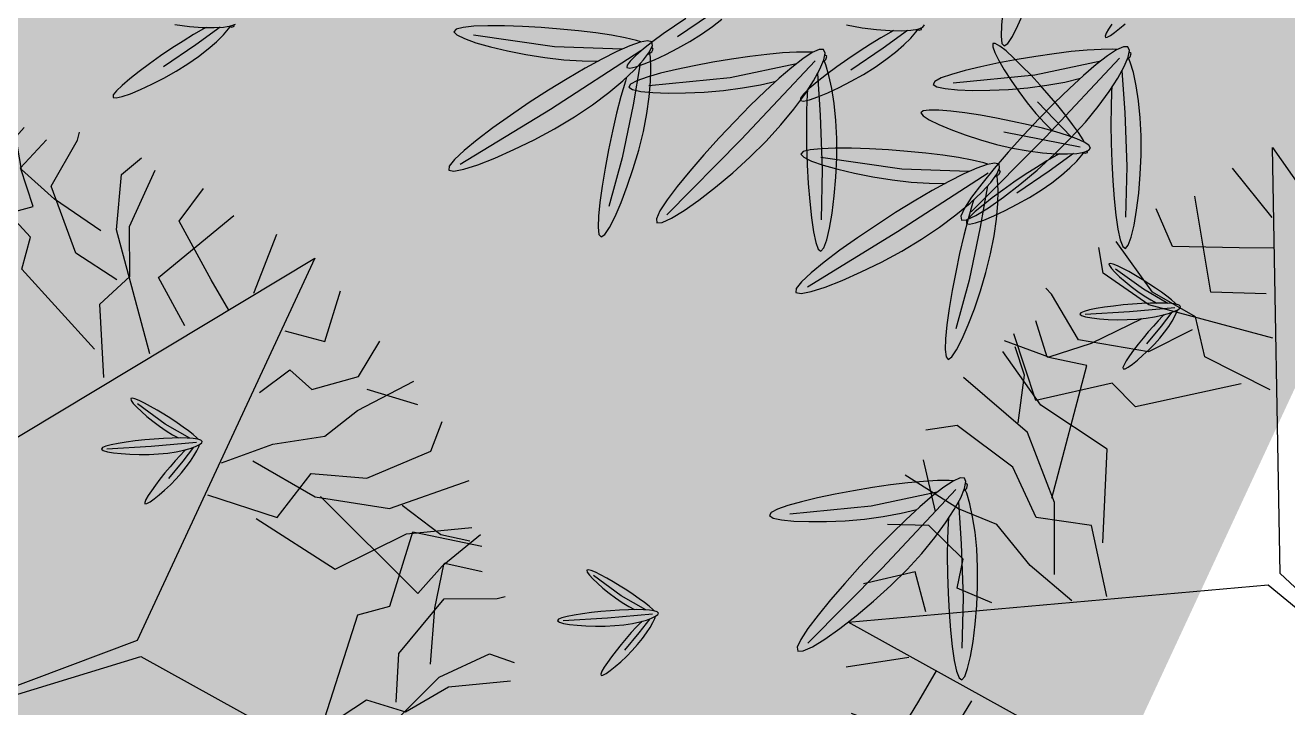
# Model space of a CAD drawing. Extents: x 302512 to 1034855, y -184136 to 410364.
# Drawn here: x 553563 to 558354, y 309334 to 311925 of the extents above; entities that cross this region are included whole.
import ezdxf

# ---------------------------------------------------------------- set-up
doc = ezdxf.new("R2010")
doc.units = 0
doc.header["$MEASUREMENT"] = 0
for name, color, linetype in [('shu', 74, 'Continuous'), ('坐椅', 7, 'Continuous'), ('树', 80, 'Continuous'), ('绿化', 97, 'Continuous'), ('绿地', 3, 'Continuous')]:
    doc.layers.add(name, color=color, linetype=linetype)
doc.styles.add('DIM_FONT', font='SIMPLEX.shx', dxfattribs={"width": 0.8})

# ---------------------------------------------------------------- blocks, each defined once
blk = doc.blocks.new('Plant126')
for points in [[(24.8, -9.9), (-468.5, 887), (23.3, 2477.1), (500.7, 901.4), (24.8, -9.9)], [(-208.1, 1768.8), (-627.6, 2043.5), (-757.8, 2216.9), (-743.4, 2318.1)], [(-280.5, 1580.9), (-483, 1783.2), (-468.5, 1942.3), (-598.7, 2086.8), (-671, 2318.1)], [(-497.5, 1898.9), (-685.5, 1870), (-931.4, 2000.1), (-974.8, 2202.5), (-989.3, 2231.4)], [(-1223.4, 1445.4), (-930.7, 1894.5), (-1068.4, 1974), (-1065.9, 2122.9)], [(-671, 2000.1), (-888, 1971.2), (-1061.6, 1971.2), (-1206.3, 2086.8)], [(-381.7, 1638.7), (-801.2, 1682), (-859.1, 1797.7), (-1162.9, 1826.6), (-1162.9, 2101.3)], [(-1255.9, 1764.9), (-1174.4, 1935), (-1173.9, 2051.6)], [(-1088.1, 1217), (-957.4, 1559.1), (-1149.9, 1803.9), (-1225.9, 2048.2)], [(-1305.4, 1158.7), (-1218.1, 1425.7), (-1232.8, 1718.1), (-1403.7, 2000.5)], [(-1139.3, 1012.7), (-1109.3, 1296), (-1304.3, 1391.9), (-1330.2, 1607.3), (-1485.2, 1830.4), (-1607, 1850.7)], [(-1671.3, 1537), (-1652.4, 1743.2)], [(-1273.7, 1040.2), (-1385.8, 1221.8), (-1458.4, 1414.1), (-1581.7, 1518.7), (-1738.6, 1709.5)], [(-1572.8, 1129.3), (-1683.5, 1226.7), (-1625.6, 1326.9), (-1712.7, 1494.1), (-1864.9, 1548.5)], [(-1829, 1177), (-1819.3, 1338.5), (-2025.4, 1357.3)], [(24.5, -8.4), (-998.8, 12.9), (-2130, 1233.9), (-526.7, 859.5), (24.5, -8.4)], [(-1948.1, 1028.6), (-2191.8, 1069.1)], [(-1862.4, 945.7), (-1965, 854.7), (-2163.1, 685.1), (-2308.1, 752.1)], [(-1768.1, 791.1), (-1931.9, 651.8), (-2228.5, 889.9)], [(-1632.3, 679.3), (-2079.9, 453.3), (-2295.3, 427.3), (-2375.7, 490.4)], [(-1505.7, 522.7), (-1782.2, 448.5), (-1912.7, 540.5), (-2103, 500), (-2339.5, 553.1)], [(-1889.6, 493.8), (-1958.6, 316.5), (-2194.3, 168.5), (-2391.2, 232.1), (-2423.5, 234.1)], [(-1606.4, 463.9), (-1853.7, 122.3), (-1982.8, 130), (-2159.8, -118.7), (-2397.6, 18.7)], [(-2064.1, 394), (-2147.5, 191.7), (-2234.3, 41.3), (-2406.8, -26.1)], [(-1859.9, -361.6), (-2102.4, 116.4), (-2240.2, 36.9), (-2367.9, 113.5)], [(23.1, -7.8), (-507, -883.4), (-2130, -1252.6), (-1004.1, -51.3), (23.1, -7.8)], [(21.9, -8.8), (515.2, -905.6), (23.3, -2495.8), (-454.1, -920.1), (21.9, -8.8)], [(-1201.9, -1067.5), (-1275.9, -1344.1), (-1420.9, -1411.1), (-1481, -1596.1), (-1645.1, -1774.4)], [(-1400.8, -1098.8), (-1429, -1599.5), (-1514.1, -1799), (-1609, -1837)], [(-1565.5, -1160.5), (-1526.9, -1372.1), (-1881.3, -1509.9)], [(-1746.7, -1164.9), (-1719.1, -1299.3), (-1671.3, -1555.6), (-1801.8, -1647.7)], [(-1861.3, -1197.6), (-2018.2, -1388.5)], [(-1201.4, -1184.1), (-1029.2, -1569.1), (-1100.4, -1677.1), (-973.5, -1954.6), (-1211.4, -2091.9)], [(-1368.9, -1414.5), (-1249.8, -1562.9), (-1239.5, -1840.9), (-1393.1, -1979.7), (-1410.9, -2006.7)], [(-280.5, -1527.2), (-540.8, -1642.9), (-526.4, -1859.7), (-700, -1989.8), (-815.7, -2235.6), (-772.3, -2351.2)], [(-1369.7, -1615.4), (-1236.2, -1788.8), (-1149.4, -1939.2), (-1177.2, -2122.3)], [(-483, -1585.1), (-844.6, -1642.9), (-960.4, -1932), (-1134, -2119.9)], [(-237.1, -1657.3), (-338.3, -1845.3), (-468.5, -2004.3), (-497.5, -2163.3), (-584.2, -2394.6)], [(-323.9, -1744.1), (-598.7, -1801.9), (-844.6, -1960.9), (-1003.8, -2250.1)], [(-613.2, -1816.4), (-1148.4, -1787.5), (-1148.4, -1946.5), (-1278.6, -2018.8)], [(-164.7, -1960.9), (-193.7, -2105.5), (-309.4, -2105.5), (-410.7, -2264.5), (-381.7, -2423.5)], [(225.8, -1960.9), (428.4, -2033.2), (370.5, -2409.1)], [(-873.6, -2004.3), (-1061.6, -2018.8), (-1162.9, -2076.6)], [(139.1, -2119.9), (269.2, -2163.3), (515.2, -2250.1), (529.6, -2409.1)], [(-77.9, -2206.7), (-222.6, -2279), (-135.8, -2466.9)], [(-468.5, -2250.1), (-656.6, -2336.8)], [(110.1, -2235.6), (196.9, -2466.9)]]:
    blk.add_lwpolyline(points)
blk = doc.blocks.new('_F43BVI')
at = {"layer": '绿地'}
for p, q in [((0.4343, 0.5825), (0.4285, 0.5959)), ((0.4387, 0.5705), (0.4343, 0.5825)), ((0.4891, 0.589), (0.4849, 0.5862)), ((0.4945, 0.5855), (0.4891, 0.589)), ((0.5045, 0.5821), (0.4939, 0.5812)), ((0.498, 0.5777), (0.4945, 0.5855)), ((0.5266, 0.5814), (0.5045, 0.5821)), ((0.5531, 0.5787), (0.5266, 0.5814)), ((0.4213, 0.5702), (0.4286, 0.561)), ((0.4286, 0.561), (0.4348, 0.5542)), ((0.4417, 0.5607), (0.4387, 0.5705)), ((0.443, 0.5537), (0.4417, 0.5607)), ((0.4695, 0.557), (0.4624, 0.5345)), ((0.4728, 0.5651), (0.4695, 0.557)), ((0.4905, 0.5641), (0.5943, 0.3752)), ((0.516, 0.5609), (0.5969, 0.5404)), ((0.5833, 0.5739), (0.5531, 0.5787)), ((0.6164, 0.5667), (0.5833, 0.5739)), ((0.6516, 0.5571), (0.6164, 0.5667)), ((0.6879, 0.5452), (0.6516, 0.5571)), ((0.4348, 0.5542), (0.4395, 0.5504)), ((0.4395, 0.5504), (0.4423, 0.5501)), ((0.4423, 0.5501), (0.443, 0.5537)), ((0.4624, 0.5345), (0.4553, 0.5074)), ((0.5412, 0.5317), (0.5489, 0.5285)), ((0.5969, 0.5404), (0.7008, 0.5108)), ((0.724, 0.5316), (0.6879, 0.5452)), ((0.7586, 0.517), (0.724, 0.5316)), ((0.4553, 0.5074), (0.4483, 0.4766)), ((0.4844, 0.5268), (0.47, 0.3927)), ((0.5489, 0.5285), (0.5786, 0.5175)), ((0.5786, 0.5175), (0.6113, 0.5065)), ((0.6113, 0.5065), (0.6464, 0.4955)), ((0.7008, 0.5108), (0.796, 0.4771)), ((0.79, 0.5023), (0.7586, 0.517)), ((0.9718, 0.5064), (0.9609, 0.4987)), ((0.9816, 0.5129), (0.9718, 0.5064)), ((0.9986, 0.5143), (0.9783, 0.4261)), ((0.9901, 0.5179), (0.9816, 0.5129)), ((0.9934, 0.5195), (0.9901, 0.5179)), ((1.008, 0.516), (1.0045, 0.5187)), ((1.0057, 0.5062), (1.0253, 0.4771)), ((1.0148, 0.5096), (1.008, 0.516)), ((1.0224, 0.5014), (1.0148, 0.5096)), ((0.6464, 0.4955), (0.6828, 0.485)), ((0.6828, 0.485), (0.7193, 0.4752)), ((0.8169, 0.4881), (0.79, 0.5023)), ((0.8378, 0.4755), (0.8169, 0.4881)), ((0.9373, 0.4803), (0.925, 0.4702)), ((0.9494, 0.4899), (0.9373, 0.4803)), ((0.9863, 0.5043), (0.9443, 0.4663)), ((0.9609, 0.4987), (0.9494, 0.4899)), ((0.9691, 0.4739), (0.9788, 0.4832)), ((1.0054, 0.4899), (1.007, 0.4868)), ((1.007, 0.4868), (1.0132, 0.4751)), ((1.0305, 0.4914), (1.0224, 0.5014)), ((1.0388, 0.4799), (1.0305, 0.4914)), ((1.0471, 0.4671), (1.0388, 0.4799)), ((0.4483, 0.4766), (0.4416, 0.4427)), ((0.502, 0.4455), (0.5046, 0.4774)), ((0.7193, 0.4752), (0.7543, 0.4667)), ((0.7543, 0.4667), (0.7864, 0.4599)), ((0.7864, 0.4599), (0.8141, 0.4551)), ((0.8141, 0.4551), (0.8359, 0.4528)), ((0.8512, 0.465), (0.8378, 0.4755)), ((0.8502, 0.4535), (0.8557, 0.4574)), ((0.8557, 0.4574), (0.8512, 0.465)), ((0.9443, 0.4663), (0.8886, 0.4261)), ((0.913, 0.4598), (0.9018, 0.4497)), ((0.925, 0.4702), (0.913, 0.4598)), ((0.9314, 0.4449), (0.9447, 0.4542)), ((0.9447, 0.4542), (0.9574, 0.464)), ((0.9574, 0.464), (0.9691, 0.4739)), ((1.0132, 0.4751), (1.0204, 0.4624)), ((1.0204, 0.4624), (1.0283, 0.4492)), ((1.0253, 0.4771), (1.0496, 0.4388)), ((1.0552, 0.4532), (1.0471, 0.4671)), ((0.4416, 0.4427), (0.4353, 0.4065)), ((0.4971, 0.4094), (0.502, 0.4455)), ((0.6353, 0.4343), (0.5598, 0.2987)), ((0.5873, 0.434), (0.5658, 0.4265)), ((0.6065, 0.44), (0.5873, 0.434)), ((0.6229, 0.4443), (0.6065, 0.44)), ((0.6291, 0.4454), (0.6229, 0.4443)), ((0.6465, 0.4349), (0.6499, 0.44)), ((0.6499, 0.4446), (0.6466, 0.4461)), ((0.6516, 0.4326), (0.647, 0.4388)), ((0.6499, 0.44), (0.6499, 0.4446)), ((0.6597, 0.4189), (0.6516, 0.4326)), ((0.8359, 0.4528), (0.8502, 0.4535)), ((0.8836, 0.4317), (0.8777, 0.4246)), ((0.8918, 0.4401), (0.8836, 0.4317)), ((0.9018, 0.4497), (0.8918, 0.4401)), ((0.8944, 0.4229), (0.9057, 0.4289)), ((0.9057, 0.4289), (0.9182, 0.4363)), ((0.9182, 0.4363), (0.9314, 0.4449)), ((1.0283, 0.4492), (1.0368, 0.4357)), ((1.0368, 0.4357), (1.0455, 0.4225)), ((1.0627, 0.4388), (1.0552, 0.4532)), ((1.0694, 0.4245), (1.0627, 0.4388)), ((0.3655, 0.3915), (0.3428, 0.4117)), ((0.4353, 0.4065), (0.4296, 0.369)), ((0.49, 0.3719), (0.4971, 0.4094)), ((0.5181, 0.4076), (0.493, 0.3967)), ((0.5425, 0.4176), (0.5181, 0.4076)), ((0.6102, 0.4237), (0.5229, 0.3811)), ((0.5658, 0.4265), (0.5425, 0.4176)), ((0.6431, 0.4175), (0.6616, 0.3603)), ((0.6682, 0.4017), (0.6597, 0.4189)), ((0.8777, 0.4246), (0.8745, 0.4195)), ((0.8745, 0.4195), (0.8746, 0.4167)), ((0.8746, 0.4167), (0.8782, 0.4165)), ((0.8782, 0.4165), (0.8851, 0.4186)), ((0.8851, 0.4186), (0.8944, 0.4229)), ((0.9783, 0.4261), (0.956, 0.3402)), ((1.0455, 0.4225), (1.0541, 0.41)), ((1.0541, 0.41), (1.0622, 0.3989)), ((1.0752, 0.4111), (1.0694, 0.4245)), ((1.0797, 0.3992), (1.0752, 0.4111)), ((0.3828, 0.3742), (0.3655, 0.3915)), ((0.47, 0.3927), (0.4349, 0.2329)), ((0.4683, 0.3854), (0.445, 0.374)), ((0.493, 0.3967), (0.4683, 0.3854)), ((0.5435, 0.371), (0.5674, 0.3819)), ((0.5674, 0.3819), (0.5879, 0.3925)), ((0.6349, 0.3909), (0.6359, 0.385)), ((0.6359, 0.385), (0.6406, 0.3627)), ((0.6768, 0.3814), (0.6682, 0.4017)), ((0.6851, 0.3585), (0.6768, 0.3814)), ((1.0622, 0.3989), (1.0695, 0.3896)), ((1.0695, 0.3896), (1.0757, 0.3828)), ((1.0757, 0.3828), (1.0804, 0.379)), ((1.0827, 0.3894), (1.0797, 0.3992)), ((1.0804, 0.379), (1.0832, 0.3787)), ((1.0839, 0.3823), (1.0827, 0.3894)), ((1.0832, 0.3787), (1.0839, 0.3823)), ((0.3292, 0.3714), (0.3549, 0.3601)), ((0.3549, 0.3601), (0.3755, 0.3527)), ((0.3933, 0.3608), (0.3828, 0.3742)), ((0.3958, 0.3524), (0.3933, 0.3608)), ((0.424, 0.363), (0.4065, 0.353)), ((0.445, 0.374), (0.424, 0.363)), ((0.4296, 0.369), (0.4248, 0.3316)), ((0.4812, 0.3342), (0.49, 0.3719)), ((0.4916, 0.3519), (0.5179, 0.361)), ((0.5179, 0.361), (0.5435, 0.371)), ((0.5943, 0.3752), (0.6908, 0.1874)), ((0.6406, 0.3627), (0.6464, 0.3385)), ((0.6616, 0.3603), (0.6833, 0.2856)), ((0.6927, 0.3334), (0.6851, 0.3585)), ((0.3755, 0.3527), (0.3896, 0.3499)), ((0.3857, 0.3373), (0.3845, 0.3326)), ((0.3845, 0.3326), (0.3905, 0.3305)), ((0.3934, 0.3443), (0.3857, 0.3373)), ((0.3896, 0.3499), (0.3958, 0.3524)), ((0.3905, 0.3305), (0.4027, 0.3308)), ((0.4065, 0.353), (0.3934, 0.3443)), ((0.4027, 0.3308), (0.4201, 0.3334)), ((0.4201, 0.3334), (0.4415, 0.3379)), ((0.4248, 0.3316), (0.4209, 0.2957)), ((0.4415, 0.3379), (0.4657, 0.3442)), ((0.4657, 0.3442), (0.4916, 0.3519)), ((0.4713, 0.2981), (0.4812, 0.3342)), ((0.6464, 0.3385), (0.6531, 0.3129)), ((0.6993, 0.3067), (0.6927, 0.3334)), ((0.6531, 0.3129), (0.6606, 0.2867)), ((0.7048, 0.2794), (0.6993, 0.3067)), ((0.4209, 0.2957), (0.4183, 0.263)), ((0.4608, 0.265), (0.4713, 0.2981)), ((0.6606, 0.2867), (0.6687, 0.2607)), ((0.7092, 0.2527), (0.7048, 0.2794)), ((0.4183, 0.263), (0.4172, 0.2349)), ((0.4503, 0.2365), (0.4608, 0.265)), ((0.6321, 0.2678), (0.6273, 0.2661)), ((0.6366, 0.2631), (0.6321, 0.2678)), ((0.6454, 0.2574), (0.6349, 0.2591)), ((0.638, 0.2547), (0.6366, 0.2631)), ((0.6667, 0.2515), (0.6454, 0.2574)), ((0.6687, 0.2607), (0.6769, 0.2361)), ((0.7122, 0.2279), (0.7092, 0.2527)), ((0.4172, 0.2349), (0.4177, 0.2131)), ((0.4404, 0.2141), (0.4503, 0.2365)), ((0.6054, 0.2414), (0.5932, 0.2213)), ((0.6106, 0.2485), (0.6054, 0.2414)), ((0.6275, 0.2433), (0.6831, 0.0351)), ((0.6515, 0.2341), (0.7252, 0.1948)), ((0.6918, 0.2425), (0.6667, 0.2515)), ((0.6769, 0.2361), (0.685, 0.2139)), ((0.72, 0.2306), (0.6918, 0.2425)), ((0.7139, 0.2061), (0.7122, 0.2279)), ((0.7504, 0.2157), (0.72, 0.2306)), ((0.3134, 0.2056), (0.3101, 0.2071)), ((0.3133, 0.201), (0.3134, 0.2056)), ((0.4177, 0.2131), (0.4202, 0.1989)), ((0.4318, 0.1995), (0.4404, 0.2141)), ((0.6127, 0.2085), (0.5666, 0.0817)), ((0.5932, 0.2213), (0.5798, 0.1967)), ((0.685, 0.2139), (0.6927, 0.1952)), ((0.7142, 0.1885), (0.7139, 0.2061)), ((0.7822, 0.198), (0.7504, 0.2157)), ((0.3065, 0.1785), (0.325, 0.1213)), ((0.3099, 0.1959), (0.3133, 0.201)), ((0.315, 0.1936), (0.3105, 0.1998)), ((0.3231, 0.1799), (0.315, 0.1936)), ((0.3316, 0.1627), (0.3231, 0.1799)), ((0.4202, 0.1989), (0.4249, 0.1941)), ((0.4249, 0.1941), (0.4318, 0.1995)), ((0.5798, 0.1967), (0.5656, 0.1684)), ((0.669, 0.1997), (0.6757, 0.1948)), ((0.6757, 0.1948), (0.7019, 0.177)), ((0.6927, 0.1952), (0.6996, 0.181)), ((0.6996, 0.181), (0.7055, 0.1725)), ((0.7019, 0.177), (0.7311, 0.1584)), ((0.7129, 0.1763), (0.7142, 0.1885)), ((0.7252, 0.1948), (0.819, 0.1413)), ((0.8146, 0.1778), (0.7822, 0.198)), ((0.8465, 0.1559), (0.8146, 0.1778)), ((0.2983, 0.1519), (0.2994, 0.146)), ((0.3402, 0.1424), (0.3316, 0.1627)), ((0.5656, 0.1684), (0.551, 0.1371)), ((0.6103, 0.1254), (0.6205, 0.1558)), ((0.7055, 0.1725), (0.71, 0.1707)), ((0.71, 0.1707), (0.7129, 0.1763)), ((0.7311, 0.1584), (0.7624, 0.1394)), ((0.8765, 0.1334), (0.8465, 0.1559)), ((0.2994, 0.146), (0.3041, 0.1237)), ((0.3485, 0.1195), (0.3402, 0.1424)), ((0.551, 0.1371), (0.5363, 0.1035)), ((0.7624, 0.1394), (0.7953, 0.1205)), ((0.819, 0.1413), (0.9033, 0.0858)), ((0.9035, 0.1116), (0.8765, 0.1334)), ((0.3041, 0.1237), (0.3098, 0.0995)), ((0.325, 0.1213), (0.3467, 0.0466)), ((0.3561, 0.0944), (0.3485, 0.1195)), ((0.5363, 0.1035), (0.5218, 0.0684)), ((0.5969, 0.0915), (0.6103, 0.1254)), ((0.7953, 0.1205), (0.8284, 0.1023)), ((0.8284, 0.1023), (0.8604, 0.0857)), ((0.9263, 0.0915), (0.9035, 0.1116)), ((0.3098, 0.0995), (0.3165, 0.074)), ((0.3627, 0.0677), (0.3561, 0.0944)), ((0.5666, 0.0817), (0.4943, -0.065)), ((0.5811, 0.0568), (0.5969, 0.0915)), ((0.8604, 0.0857), (0.8899, 0.0713)), ((0.9435, 0.0742), (0.9263, 0.0915)), ((0.3165, 0.074), (0.3241, 0.0477)), ((0.3683, 0.0404), (0.3627, 0.0677)), ((0.5218, 0.0684), (0.5081, 0.0332)), ((0.5635, 0.0223), (0.5811, 0.0568)), ((0.8899, 0.0713), (0.9157, 0.0601)), ((0.9157, 0.0601), (0.9363, 0.0527)), ((0.9363, 0.0527), (0.9503, 0.0498)), ((0.954, 0.0608), (0.9435, 0.0742)), ((0.9503, 0.0498), (0.9566, 0.0524)), ((0.9566, 0.0524), (0.954, 0.0608)), ((0.3241, 0.0477), (0.3321, 0.0217)), ((0.3726, 0.0137), (0.3683, 0.0404)), ((0.5081, 0.0332), (0.4957, -0.0006)), ((0.6831, 0.0351), (0.7319, -0.1704)), ((0.3058, 0.0091), (0.3015, 0.0063)), ((0.3112, 0.0057), (0.3058, 0.0091)), ((0.3211, 0.0022), (0.3105, 0.0014)), ((0.3146, -0.0022), (0.3112, 0.0057)), ((0.3432, 0.0016), (0.3211, 0.0022)), ((0.3321, 0.0217), (0.3403, -0.0029)), ((0.3698, -0.0011), (0.3432, 0.0016)), ((0.3756, -0.0111), (0.3726, 0.0137)), ((0.5452, -0.0104), (0.5635, 0.0223)), ((1.207, 0.0113), (1.2027, 0.0085)), ((1.2124, 0.0078), (1.207, 0.0113)), ((1.2223, 0.0044), (1.2117, 0.0036)), ((1.2158, 0), (1.2124, 0.0078)), ((1.2444, 0.0038), (1.2223, 0.0044)), ((1.271, 0.0011), (1.2444, 0.0038)), ((1.3012, -0.0038), (1.271, 0.0011)), ((0.2862, -0.0229), (0.2791, -0.0454)), ((0.2895, -0.0148), (0.2862, -0.0229)), ((0.3071, -0.0158), (0.4109, -0.2047)), ((0.3326, -0.019), (0.4136, -0.0395)), ((0.3403, -0.0029), (0.3484, -0.0251)), ((0.3484, -0.0251), (0.3561, -0.0438)), ((0.4, -0.006), (0.3698, -0.0011)), ((0.3773, -0.0329), (0.3756, -0.0111)), ((0.4331, -0.0132), (0.4, -0.006)), ((0.4682, -0.0227), (0.4331, -0.0132)), ((0.5045, -0.0347), (0.4682, -0.0227)), ((0.4957, -0.0006), (0.4854, -0.0318)), ((0.5271, -0.04), (0.5452, -0.0104)), ((1.1874, -0.0207), (1.1803, -0.0432)), ((1.1907, -0.0126), (1.1874, -0.0207)), ((1.2083, -0.0136), (1.3121, -0.2025)), ((1.2338, -0.0168), (1.3148, -0.0373)), ((1.3343, -0.011), (1.3012, -0.0038)), ((1.3694, -0.0206), (1.3343, -0.011)), ((1.4057, -0.0325), (1.3694, -0.0206)), ((0.2791, -0.0454), (0.272, -0.0724)), ((0.3561, -0.0438), (0.3631, -0.058)), ((0.3578, -0.0482), (0.3656, -0.0514)), ((0.3776, -0.0505), (0.3773, -0.0329)), ((0.4136, -0.0395), (0.5175, -0.0691)), ((0.4854, -0.0318), (0.4776, -0.0588)), ((0.5407, -0.0483), (0.5045, -0.0347)), ((0.5101, -0.0652), (0.5271, -0.04)), ((0.5752, -0.0629), (0.5407, -0.0483)), ((1.1803, -0.0432), (1.1732, -0.0702)), ((1.259, -0.046), (1.2668, -0.0492)), ((1.2668, -0.0492), (1.2965, -0.0601)), ((1.3148, -0.0373), (1.4187, -0.0669)), ((1.4419, -0.0461), (1.4057, -0.0325)), ((1.4764, -0.0607), (1.4419, -0.0461)), ((0.272, -0.0724), (0.265, -0.1033)), ((0.3011, -0.0531), (0.2866, -0.1872)), ((0.3631, -0.058), (0.3689, -0.0665)), ((0.3656, -0.0514), (0.3953, -0.0623)), ((0.3689, -0.0665), (0.3734, -0.0683)), ((0.3734, -0.0683), (0.3763, -0.0626)), ((0.3763, -0.0626), (0.3776, -0.0505)), ((0.3953, -0.0623), (0.428, -0.0734)), ((0.428, -0.0734), (0.463, -0.0844)), ((0.4776, -0.0588), (0.4729, -0.0801)), ((0.4952, -0.0845), (0.5101, -0.0652)), ((0.5175, -0.0691), (0.6126, -0.1027)), ((0.6067, -0.0776), (0.5752, -0.0629)), ((1.1732, -0.0702), (1.1662, -0.1011)), ((1.2023, -0.0509), (1.1878, -0.185)), ((1.2965, -0.0601), (1.3292, -0.0712)), ((1.3292, -0.0712), (1.3642, -0.0822)), ((1.4187, -0.0669), (1.5138, -0.1006)), ((1.5079, -0.0754), (1.4764, -0.0607)), ((1.5348, -0.0895), (1.5079, -0.0754)), ((0.463, -0.0844), (0.4995, -0.0949)), ((0.4729, -0.0801), (0.472, -0.0945)), ((0.472, -0.0945), (0.4753, -0.1003)), ((0.4753, -0.1003), (0.4833, -0.0967)), ((0.4833, -0.0967), (0.4952, -0.0845)), ((0.4995, -0.0949), (0.5359, -0.1046)), ((0.6336, -0.0917), (0.6067, -0.0776)), ((0.6544, -0.1044), (0.6336, -0.0917)), ((1.2198, -0.1322), (1.2225, -0.1003)), ((1.3642, -0.0822), (1.4007, -0.0927)), ((1.4007, -0.0927), (1.4371, -0.1024)), ((1.5556, -0.1022), (1.5348, -0.0895)), ((0.265, -0.1033), (0.2583, -0.1372)), ((0.3186, -0.1343), (0.3213, -0.1024)), ((0.5359, -0.1046), (0.571, -0.1131)), ((0.571, -0.1131), (0.6031, -0.12)), ((0.6031, -0.12), (0.6308, -0.1247)), ((0.6308, -0.1247), (0.6525, -0.127)), ((0.6678, -0.1149), (0.6544, -0.1044)), ((0.6669, -0.1264), (0.6723, -0.1224)), ((0.6723, -0.1224), (0.6678, -0.1149)), ((1.1662, -0.1011), (1.1595, -0.135)), ((1.4371, -0.1024), (1.4722, -0.1109)), ((1.4722, -0.1109), (1.5043, -0.1178)), ((1.5043, -0.1178), (1.532, -0.1226)), ((1.532, -0.1226), (1.5537, -0.1248)), ((1.5537, -0.1248), (1.5681, -0.1242)), ((1.569, -0.1127), (1.5556, -0.1022)), ((1.5681, -0.1242), (1.5735, -0.1202)), ((1.5735, -0.1202), (1.569, -0.1127)), ((0.2583, -0.1372), (0.252, -0.1733)), ((0.3137, -0.1704), (0.3186, -0.1343)), ((0.6525, -0.127), (0.6669, -0.1264)), ((1.1595, -0.135), (1.1532, -0.1712)), ((1.2149, -0.1683), (1.2198, -0.1322)), ((0.1783, -0.1895), (0.17, -0.1666)), ((0.252, -0.1733), (0.2463, -0.2108)), ((0.3067, -0.208), (0.3137, -0.1704)), ((1.1532, -0.1712), (1.1475, -0.2087)), ((1.2079, -0.2058), (1.2149, -0.1683)), ((0.1548, -0.1877), (0.1765, -0.2624)), ((0.1859, -0.2146), (0.1783, -0.1895)), ((0.2866, -0.1872), (0.2515, -0.3469)), ((1.1878, -0.185), (1.1527, -0.3448)), ((0.1926, -0.2413), (0.1859, -0.2146)), ((0.2463, -0.2108), (0.2414, -0.2483)), ((0.2979, -0.2456), (0.3067, -0.208)), ((0.4109, -0.2047), (0.5075, -0.3925)), ((1.1475, -0.2087), (1.1426, -0.2461)), ((1.1991, -0.2435), (1.2079, -0.2058)), ((1.3121, -0.2025), (1.4087, -0.3903)), ((0.1464, -0.2351), (0.1539, -0.2613)), ((0.1981, -0.2686), (0.1926, -0.2413)), ((0.2414, -0.2483), (0.2376, -0.2841)), ((0.2879, -0.2818), (0.2979, -0.2456)), ((1.1426, -0.2461), (1.1388, -0.282)), ((1.1891, -0.2796), (1.1991, -0.2435)), ((0.1539, -0.2613), (0.1619, -0.2873)), ((0.2024, -0.2953), (0.1981, -0.2686)), ((0.1619, -0.2873), (0.1701, -0.3119)), ((0.2054, -0.3201), (0.2024, -0.2953)), ((0.2376, -0.2841), (0.2349, -0.3169)), ((0.2774, -0.3149), (0.2879, -0.2818)), ((1.1388, -0.282), (1.1361, -0.3147)), ((1.1786, -0.3127), (1.1891, -0.2796)), ((0.1701, -0.3119), (0.1783, -0.3341)), ((0.1848, -0.3157), (0.18, -0.3174)), ((0.1892, -0.3203), (0.1848, -0.3157)), ((0.198, -0.3261), (0.1875, -0.3243)), ((0.1907, -0.3288), (0.1892, -0.3203)), ((0.2194, -0.332), (0.198, -0.3261)), ((0.2071, -0.3419), (0.2054, -0.3201)), ((0.2349, -0.3169), (0.2338, -0.3449)), ((0.2669, -0.3434), (0.2774, -0.3149)), ((1.1361, -0.3147), (1.135, -0.3427)), ((1.1681, -0.3412), (1.1786, -0.3127)), ((0.1581, -0.3421), (0.1458, -0.3622)), ((0.1632, -0.335), (0.1581, -0.3421)), ((0.1783, -0.3341), (0.1859, -0.3528)), ((0.1801, -0.3402), (0.2357, -0.5484)), ((0.1859, -0.3528), (0.1929, -0.367)), ((0.2041, -0.3494), (0.2778, -0.3887)), ((0.2074, -0.3595), (0.2071, -0.3419)), ((0.2445, -0.3409), (0.2194, -0.332)), ((0.2338, -0.3449), (0.2344, -0.3668)), ((0.2726, -0.3529), (0.2445, -0.3409)), ((0.2571, -0.3657), (0.2669, -0.3434)), ((0.303, -0.3678), (0.2726, -0.3529)), ((1.135, -0.3427), (1.1356, -0.3646)), ((1.1583, -0.3635), (1.1681, -0.3412)), ((0.1654, -0.375), (0.1192, -0.5017)), ((0.1458, -0.3622), (0.1325, -0.3868)), ((0.1929, -0.367), (0.1987, -0.3755)), ((0.1987, -0.3755), (0.2032, -0.3773)), ((0.2032, -0.3773), (0.2061, -0.3717)), ((0.2061, -0.3717), (0.2074, -0.3595)), ((0.2344, -0.3668), (0.2369, -0.3809)), ((0.2484, -0.3804), (0.2571, -0.3657)), ((0.3349, -0.3855), (0.303, -0.3678)), ((1.1356, -0.3646), (1.1381, -0.3788)), ((1.1427, -0.3836), (1.1496, -0.3782)), ((1.1496, -0.3782), (1.1583, -0.3635)), ((0.1325, -0.3868), (0.1183, -0.4151)), ((0.2216, -0.3838), (0.2284, -0.3887)), ((0.2284, -0.3887), (0.2546, -0.4065)), ((0.2369, -0.3809), (0.2415, -0.3858)), ((0.2415, -0.3858), (0.2484, -0.3804)), ((0.2778, -0.3887), (0.3716, -0.4422)), ((0.3673, -0.4057), (0.3349, -0.3855)), ((1.1381, -0.3788), (1.1427, -0.3836)), ((0.1183, -0.4151), (0.1037, -0.4464)), ((0.163, -0.4581), (0.1732, -0.4277)), ((0.2546, -0.4065), (0.2837, -0.425)), ((0.2837, -0.425), (0.3151, -0.4441)), ((0.3991, -0.4276), (0.3673, -0.4057)), ((0.4292, -0.45), (0.3991, -0.4276)), ((0.1037, -0.4464), (0.0889, -0.48)), ((0.3151, -0.4441), (0.348, -0.463)), ((0.3716, -0.4422), (0.4559, -0.4977)), ((0.4562, -0.4719), (0.4292, -0.45)), ((0.1496, -0.4919), (0.163, -0.4581)), ((0.348, -0.463), (0.3811, -0.4812)), ((0.4789, -0.492), (0.4562, -0.4719)), ((0.1192, -0.5017), (0.047, -0.6484)), ((0.0889, -0.48), (0.0744, -0.515)), ((0.1337, -0.5267), (0.1496, -0.4919)), ((0.3811, -0.4812), (0.4131, -0.4978)), ((0.4131, -0.4978), (0.4426, -0.5121)), ((0.4962, -0.5093), (0.4789, -0.492)), ((0.0744, -0.515), (0.0607, -0.5502)), ((0.1162, -0.5612), (0.1337, -0.5267)), ((0.4426, -0.5121), (0.4683, -0.5234)), ((0.4683, -0.5234), (0.4889, -0.5308)), ((0.5067, -0.5227), (0.4962, -0.5093)), ((0.5092, -0.5311), (0.5067, -0.5227)), ((0.0607, -0.5502), (0.0484, -0.5841)), ((0.2357, -0.5484), (0.2846, -0.7538)), ((0.4889, -0.5308), (0.503, -0.5336)), ((0.503, -0.5336), (0.5092, -0.5311)), ((0.0979, -0.5939), (0.1162, -0.5612)), ((0.0484, -0.5841), (0.038, -0.6153)), ((0.0798, -0.6235), (0.0979, -0.5939)), ((0.038, -0.6153), (0.0302, -0.6423)), ((0.0628, -0.6487), (0.0798, -0.6235)), ((0.0302, -0.6423), (0.0256, -0.6636)), ((0.0478, -0.668), (0.0628, -0.6487)), ((0.0256, -0.6636), (0.0246, -0.6779)), ((0.0246, -0.6779), (0.028, -0.6838)), ((0.028, -0.6838), (0.0359, -0.6802)), ((0.0359, -0.6802), (0.0478, -0.668)), ((1.2452, -0.6771), (1.2032, -0.7151)), ((1.2307, -0.675), (1.2199, -0.6827)), ((1.2405, -0.6685), (1.2307, -0.675)), ((1.2576, -0.6671), (1.2373, -0.7553)), ((1.249, -0.6635), (1.2405, -0.6685)), ((1.2523, -0.6619), (1.249, -0.6635)), ((1.267, -0.6654), (1.2634, -0.6627)), ((1.2646, -0.6753), (1.2843, -0.7043)), ((1.2737, -0.6718), (1.267, -0.6654)), ((1.2813, -0.6801), (1.2737, -0.6718)), ((1.2894, -0.69), (1.2813, -0.6801)), ((1.1962, -0.7011), (1.1839, -0.7112)), ((1.2083, -0.6915), (1.1962, -0.7011)), ((1.2199, -0.6827), (1.2083, -0.6915)), ((1.228, -0.7075), (1.2378, -0.6982)), ((1.2644, -0.6915), (1.2659, -0.6946)), ((1.2659, -0.6946), (1.2722, -0.7063)), ((1.2843, -0.7043), (1.3086, -0.7426)), ((1.2977, -0.7015), (1.2894, -0.69)), ((1.3061, -0.7143), (1.2977, -0.7015)), ((1.2032, -0.7151), (1.1475, -0.7553)), ((1.1719, -0.7216), (1.1607, -0.7317)), ((1.1839, -0.7112), (1.1719, -0.7216)), ((1.1904, -0.7365), (1.2037, -0.7272)), ((1.2037, -0.7272), (1.2164, -0.7174)), ((1.2164, -0.7174), (1.228, -0.7075)), ((1.2722, -0.7063), (1.2793, -0.719)), ((1.2793, -0.719), (1.2872, -0.7322)), ((1.3141, -0.7282), (1.3061, -0.7143)), ((1.3216, -0.7426), (1.3141, -0.7282)), ((1.1425, -0.7497), (1.1366, -0.7568)), ((1.1507, -0.7413), (1.1425, -0.7497)), ((1.1607, -0.7317), (1.1507, -0.7413)), ((1.1533, -0.7585), (1.1646, -0.7525)), ((1.1646, -0.7525), (1.1771, -0.7451)), ((1.1771, -0.7451), (1.1904, -0.7365)), ((1.2373, -0.7553), (1.215, -0.8412)), ((1.2872, -0.7322), (1.2957, -0.7457)), ((1.2957, -0.7457), (1.3044, -0.759)), ((1.3284, -0.7569), (1.3216, -0.7426)), ((1.1366, -0.7568), (1.1334, -0.7619)), ((1.1334, -0.7619), (1.1335, -0.7647)), ((1.1335, -0.7647), (1.1372, -0.7649)), ((1.1372, -0.7649), (1.144, -0.7628)), ((1.144, -0.7628), (1.1533, -0.7585)), ((1.3044, -0.759), (1.313, -0.7714)), ((1.313, -0.7714), (1.3212, -0.7825)), ((1.3341, -0.7703), (1.3284, -0.7569)), ((1.3386, -0.7822), (1.3341, -0.7703)), ((1.3212, -0.7825), (1.3285, -0.7918)), ((1.3285, -0.7918), (1.3347, -0.7986)), ((1.3347, -0.7986), (1.3393, -0.8024)), ((1.3416, -0.792), (1.3386, -0.7822)), ((1.3393, -0.8024), (1.3422, -0.8027)), ((1.3429, -0.7991), (1.3416, -0.792)), ((1.3422, -0.8027), (1.3429, -0.7991)), ((-0.1217, -1.1074), (-0.1182, -1.1023)), ((-0.1182, -1.0977), (-0.1215, -1.0962)), ((-0.1165, -1.1097), (-0.1211, -1.1036)), ((-0.1182, -1.1023), (-0.1182, -1.0977)), ((-0.125, -1.1248), (-0.1066, -1.1821)), ((-0.1084, -1.1234), (-0.1165, -1.1097)), ((-0.0999, -1.1407), (-0.1084, -1.1234)), ((-0.1332, -1.1514), (-0.1322, -1.1573)), ((-0.1322, -1.1573), (-0.1275, -1.1796)), ((-0.0913, -1.161), (-0.0999, -1.1407)), ((-0.1275, -1.1796), (-0.1217, -1.2038)), ((-0.1066, -1.1821), (-0.0848, -1.2567)), ((-0.0831, -1.1839), (-0.0913, -1.161)), ((-0.0754, -1.209), (-0.0831, -1.1839)), ((-0.1217, -1.2038), (-0.115, -1.2294)), ((-0.0688, -1.2357), (-0.0754, -1.209)), ((-0.115, -1.2294), (-0.1075, -1.2556)), ((-0.0633, -1.263), (-0.0688, -1.2357)), ((-0.1075, -1.2556), (-0.0994, -1.2816)), ((-0.0994, -1.2816), (-0.0912, -1.3062)), ((-0.059, -1.2896), (-0.0633, -1.263)), ((-0.0912, -1.3062), (-0.0831, -1.3284)), ((-0.0559, -1.3144), (-0.059, -1.2896)), ((-0.0831, -1.3284), (-0.0754, -1.3471)), ((-0.0542, -1.3362), (-0.0559, -1.3144)), ((-0.054, -1.3538), (-0.0542, -1.3362)), ((-0.0754, -1.3471), (-0.0685, -1.3613)), ((-0.0685, -1.3613), (-0.0626, -1.3698)), ((-0.0552, -1.366), (-0.054, -1.3538)), ((-0.0626, -1.3698), (-0.0581, -1.3716)), ((-0.0581, -1.3716), (-0.0552, -1.366)), ((0.6367, -1.437), (0.5947, -1.475)), ((0.6222, -1.4349), (0.6114, -1.4426)), ((0.632, -1.4284), (0.6222, -1.4349)), ((0.649, -1.427), (0.6287, -1.5152)), ((0.6405, -1.4234), (0.632, -1.4284)), ((0.6438, -1.4218), (0.6405, -1.4234)), ((0.6585, -1.4253), (0.6549, -1.4226)), ((0.6561, -1.4352), (0.6758, -1.4642)), ((0.6652, -1.4317), (0.6585, -1.4253)), ((0.6728, -1.4399), (0.6652, -1.4317)), ((0.5877, -1.461), (0.5754, -1.4711)), ((0.5998, -1.4514), (0.5877, -1.461)), ((0.6114, -1.4426), (0.5998, -1.4514)), ((0.6195, -1.4674), (0.6292, -1.4581)), ((0.6559, -1.4514), (0.6574, -1.4545)), ((0.6574, -1.4545), (0.6636, -1.4662)), ((0.6809, -1.4499), (0.6728, -1.4399)), ((0.6892, -1.4614), (0.6809, -1.4499)), ((0.6976, -1.4742), (0.6892, -1.4614)), ((0.5947, -1.475), (0.539, -1.5152)), ((0.5634, -1.4815), (0.5522, -1.4916)), ((0.5754, -1.4711), (0.5634, -1.4815)), ((0.5818, -1.4964), (0.5951, -1.4871)), ((0.5951, -1.4871), (0.6079, -1.4773)), ((0.6079, -1.4773), (0.6195, -1.4674)), ((0.6636, -1.4662), (0.6708, -1.4789)), ((0.6708, -1.4789), (0.6787, -1.4921)), ((0.6758, -1.4642), (0.7, -1.5025)), ((0.7056, -1.4881), (0.6976, -1.4742)), ((0.534, -1.5096), (0.5281, -1.5167)), ((0.5422, -1.5012), (0.534, -1.5096)), ((0.5522, -1.4916), (0.5422, -1.5012)), ((0.5448, -1.5184), (0.5561, -1.5124)), ((0.5561, -1.5124), (0.5686, -1.505)), ((0.5686, -1.505), (0.5818, -1.4964)), ((0.6787, -1.4921), (0.6872, -1.5056)), ((0.6872, -1.5056), (0.6959, -1.5188)), ((0.7131, -1.5025), (0.7056, -1.4881)), ((0.7199, -1.5168), (0.7131, -1.5025)), ((0.5281, -1.5167), (0.5249, -1.5218)), ((0.5249, -1.5218), (0.525, -1.5246)), ((0.525, -1.5246), (0.5287, -1.5248)), ((0.5287, -1.5248), (0.5355, -1.5227)), ((0.5355, -1.5227), (0.5448, -1.5184)), ((0.6287, -1.5152), (0.6065, -1.6011)), ((0.6959, -1.5188), (0.7045, -1.5313)), ((0.7045, -1.5313), (0.7126, -1.5424)), ((0.7256, -1.5302), (0.7199, -1.5168)), ((0.7301, -1.5421), (0.7256, -1.5302)), ((0.7126, -1.5424), (0.72, -1.5517)), ((0.72, -1.5517), (0.7261, -1.5585)), ((0.7261, -1.5585), (0.7308, -1.5623)), ((0.7331, -1.5519), (0.7301, -1.5421)), ((0.7308, -1.5623), (0.7336, -1.5626)), ((0.7343, -1.559), (0.7331, -1.5519)), ((0.7336, -1.5626), (0.7343, -1.559))]:
    blk.add_line(p, q, dxfattribs=at)
for points in [[(0.5556, 0.374), (0.5774, 0.334), (0.6, 0.2947), (0.6224, 0.2577), (0.6437, 0.2246), (0.6631, 0.197), (0.6795, 0.1765), (0.6922, 0.1648), (0.7002, 0.1636), (0.7028, 0.1737), (0.7004, 0.194), (0.6935, 0.2225), (0.6828, 0.2574), (0.6688, 0.2966), (0.652, 0.3383), (0.633, 0.3806), (0.6124, 0.4217), (0.5909, 0.4597), (0.569, 0.4939), (0.5476, 0.5237), (0.5275, 0.5486), (0.5093, 0.568), (0.4938, 0.5813), (0.4819, 0.5879), (0.4742, 0.5872), (0.4713, 0.579), (0.473, 0.5637), (0.4788, 0.5424), (0.4884, 0.5158), (0.5013, 0.4848), (0.517, 0.4503), (0.5353, 0.413)], [(0.9658, 0.4365), (0.9615, 0.4179), (0.9576, 0.3993), (0.9543, 0.3814), (0.9517, 0.365), (0.95, 0.351), (0.9495, 0.34), (0.9502, 0.3328), (0.9523, 0.3302), (0.956, 0.3326), (0.9609, 0.3396), (0.9667, 0.3505), (0.9731, 0.3644), (0.9797, 0.3806), (0.9861, 0.3984), (0.992, 0.4169), (0.997, 0.4356), (1.0009, 0.4535), (1.0036, 0.4703), (1.0052, 0.4857), (1.0059, 0.4991), (1.0056, 0.5102), (1.0045, 0.5187), (1.0026, 0.5241), (1, 0.5261), (0.9968, 0.5243), (0.993, 0.5191), (0.9889, 0.5108), (0.9845, 0.4998), (0.9798, 0.4864), (0.9751, 0.4712), (0.9704, 0.4544)], [(0.5443, 0.3218), (0.5283, 0.2932), (0.5129, 0.2644), (0.4989, 0.2365), (0.4869, 0.2109), (0.4775, 0.1885), (0.4713, 0.1706), (0.469, 0.1585), (0.4713, 0.1531), (0.4785, 0.1554), (0.4899, 0.1646), (0.5047, 0.1797), (0.5218, 0.1996), (0.5404, 0.2232), (0.5594, 0.2494), (0.578, 0.2771), (0.5951, 0.3054), (0.61, 0.3331), (0.6225, 0.3595), (0.6325, 0.384), (0.64, 0.4058), (0.6449, 0.4243), (0.6471, 0.4388), (0.6465, 0.4486), (0.6432, 0.453), (0.637, 0.4517), (0.6284, 0.4448), (0.6176, 0.4331), (0.6051, 0.4171), (0.5911, 0.3974), (0.576, 0.3745), (0.5603, 0.3491)], [(0.6452, 0.0431), (0.6569, -0.0009), (0.6694, -0.0444), (0.6823, -0.0857), (0.6951, -0.123), (0.7073, -0.1544), (0.7183, -0.1782), (0.7279, -0.1926), (0.7353, -0.1957), (0.7403, -0.1865), (0.7428, -0.1662), (0.743, -0.1369), (0.7409, -0.1005), (0.7366, -0.0591), (0.7303, -0.0145), (0.722, 0.0311), (0.7118, 0.0758), (0.7, 0.1179), (0.6869, 0.1563), (0.6733, 0.1904), (0.6597, 0.2194), (0.6467, 0.2426), (0.6349, 0.2592), (0.6248, 0.2684), (0.6172, 0.2696), (0.6124, 0.2623), (0.6104, 0.2472), (0.611, 0.225), (0.6139, 0.1969), (0.619, 0.1638), (0.6261, 0.1264), (0.6349, 0.0859)], [(0.3722, -0.2059), (0.3941, -0.2458), (0.4167, -0.2851), (0.4391, -0.3222), (0.4604, -0.3553), (0.4797, -0.3829), (0.4962, -0.4033), (0.5088, -0.415), (0.5168, -0.4163), (0.5194, -0.4061), (0.517, -0.3858), (0.5102, -0.3573), (0.4995, -0.3225), (0.4854, -0.2833), (0.4686, -0.2415), (0.4496, -0.1992), (0.4291, -0.1582), (0.4075, -0.1202), (0.3856, -0.086), (0.3643, -0.0561), (0.3441, -0.0312), (0.3259, -0.0119), (0.3105, 0.0014), (0.2986, 0.008), (0.2908, 0.0073), (0.2879, -0.0009), (0.2896, -0.0161), (0.2955, -0.0374), (0.305, -0.064), (0.3179, -0.095), (0.3337, -0.1296), (0.3519, -0.1668)], [(1.2734, -0.2037), (1.2953, -0.2437), (1.3179, -0.283), (1.3403, -0.32), (1.3616, -0.3531), (1.3809, -0.3807), (1.3974, -0.4012), (1.41, -0.4128), (1.418, -0.4141), (1.4206, -0.4039), (1.4182, -0.3836), (1.4114, -0.3551), (1.4007, -0.3203), (1.3866, -0.2811), (1.3698, -0.2394), (1.3508, -0.197), (1.3303, -0.156), (1.3087, -0.118), (1.2868, -0.0838), (1.2655, -0.054), (1.2453, -0.0291), (1.2271, -0.0097), (1.2117, 0.0036), (1.1998, 0.0102), (1.192, 0.0095), (1.1891, 0.0013), (1.1908, -0.0139), (1.1967, -0.0353), (1.2062, -0.0619), (1.2191, -0.0929), (1.2349, -0.1274), (1.2531, -0.1646)], [(0.1979, -0.5404), (0.2095, -0.5844), (0.2221, -0.6279), (0.235, -0.6692), (0.2477, -0.7065), (0.2599, -0.7379), (0.271, -0.7617), (0.2805, -0.7761), (0.2879, -0.7792), (0.2929, -0.77), (0.2955, -0.7497), (0.2956, -0.7204), (0.2935, -0.684), (0.2893, -0.6425), (0.2829, -0.598), (0.2747, -0.5524), (0.2645, -0.5076), (0.2526, -0.4656), (0.2396, -0.4271), (0.226, -0.393), (0.2123, -0.3641), (0.1993, -0.3409), (0.1875, -0.3243), (0.1775, -0.3151), (0.1699, -0.3138), (0.1651, -0.3212), (0.1631, -0.3363), (0.1636, -0.3584), (0.1666, -0.3865), (0.1717, -0.4197), (0.1787, -0.457), (0.1875, -0.4976)], [(1.2248, -0.7449), (1.2205, -0.7635), (1.2165, -0.7821), (1.2132, -0.8), (1.2106, -0.8164), (1.209, -0.8304), (1.2084, -0.8414), (1.2091, -0.8486), (1.2112, -0.8513), (1.2149, -0.8488), (1.2198, -0.8418), (1.2257, -0.8309), (1.232, -0.817), (1.2386, -0.8008), (1.245, -0.783), (1.2509, -0.7645), (1.2559, -0.7459), (1.2598, -0.7279), (1.2625, -0.7111), (1.2642, -0.6957), (1.2648, -0.6823), (1.2645, -0.6712), (1.2634, -0.6627), (1.2615, -0.6573), (1.2589, -0.6553), (1.2557, -0.6571), (1.252, -0.6623), (1.2478, -0.6706), (1.2434, -0.6817), (1.2388, -0.695), (1.2341, -0.7102), (1.2294, -0.727)], [(0.6163, -1.5048), (0.6119, -1.5234), (0.608, -1.542), (0.6047, -1.5599), (0.6021, -1.5763), (0.6004, -1.5903), (0.5999, -1.6013), (0.6006, -1.6085), (0.6027, -1.6111), (0.6064, -1.6087), (0.6113, -1.6017), (0.6171, -1.5908), (0.6235, -1.5769), (0.6301, -1.5607), (0.6365, -1.5429), (0.6424, -1.5244), (0.6474, -1.5058), (0.6513, -1.4878), (0.654, -1.471), (0.6557, -1.4556), (0.6563, -1.4422), (0.656, -1.4311), (0.6549, -1.4226), (0.653, -1.4172), (0.6504, -1.4152), (0.6472, -1.417), (0.6435, -1.4222), (0.6393, -1.4305), (0.6349, -1.4415), (0.6302, -1.4549), (0.6255, -1.4701), (0.6208, -1.4869)]]:
    blk.add_lwpolyline(points, close=True, dxfattribs=at)
for points in [[(0.2585, 0.0664), (0.2734, 0.0941), (0.2859, 0.1205), (0.296, 0.145), (0.3034, 0.1668), (0.3083, 0.1853), (0.3105, 0.1998), (0.3099, 0.2096), (0.3066, 0.214)], [(-0.1581, -1.2092), (-0.1456, -1.1828), (-0.1356, -1.1584), (-0.1281, -1.1365), (-0.1233, -1.118), (-0.1211, -1.1036), (-0.1216, -1.0937)]]:
    blk.add_lwpolyline(points, dxfattribs=at)
at = {"style": 'DIM_FONT', "width": 0.7, "flags": 9}
for tag in ['YSIZE', 'XSIZE']:
    blk.add_attdef(tag, (0, 0), '', height=0.5, dxfattribs=at)
blk = doc.blocks.new('ZU')
at = {"layer": '绿地', "xscale": 1.5, "yscale": 1.5, "zscale": 0.001, "rotation": 260.5308552460376}
blk.add_blockref('_F43BVI', (-0.8522, 0.1655), dxfattribs=at)
blk = doc.blocks.new('A$C0B5A7686')
at = {"layer": '树', "linetype": 'ByBlock', "xscale": 640, "yscale": 640, "zscale": 640, "rotation": 151.15692544915}
blk.add_blockref('ZU', (642.8, 1492.6), dxfattribs=at)
blk = doc.blocks.new('A$C750B0621')
at = {"layer": '树'}
blk.add_blockref('A$C0B5A7686', (0, 0), dxfattribs=at)
blk = doc.blocks.new('A$C5AB93D8E')
at = {"layer": '绿化', "xscale": 0.8, "yscale": 0.8, "zscale": 0.8}
blk.add_blockref('A$C750B0621', (0, 0), dxfattribs=at)
blk = doc.blocks.new('A$C68DB62A4')
at = {"layer": '绿化', "rotation": 236.3690562220917}
blk.add_blockref('A$C5AB93D8E', (801.7, 2393.5), dxfattribs=at)
blk = doc.blocks.new('_F37GYG')
at = {"layer": '绿化', "linetype": 'ByBlock', "xscale": 0.2867748092958204, "yscale": 0.2867748092958204, "zscale": 0.2867748092958204}
blk.add_blockref('A$C68DB62A4', (-306.06, -300.5), dxfattribs=at)
at = {"style": 'DIM_FONT', "width": 0.8, "flags": 9}
for tag in ['YSIZE', 'XSIZE']:
    blk.add_attdef(tag, (0, 0), '', height=0.5, dxfattribs=at)

msp = doc.modelspace()

# ---------------------------------------------------------------- hatches: boundary and pattern name
at = {"linetype": 'ByBlock', "lineweight": 5}
h = msp.add_hatch(color=256, dxfattribs=at)
h.paths.add_polyline_path([(522592.5, 349253.9), (520797, 349301.4), (520829.7, 350538.8), (522625.3, 350491.3)], flags=16)
h.paths.add_polyline_path([(519829.3, 348499.2), (521552.6, 344814.8), (523659.8, 348397.9)], flags=17)
edge = h.paths.add_edge_path()
edge.add_line((572984.2, 342026.3), (375866.6, 347237.3))
edge.add_line((522608.4, 351499.9), (519298.7, 226302.4))

# ---------------------------------------------------------------- block references
at = {"layer": 'shu', "xscale": 0.9719999999999756, "yscale": 0.9719999999999756, "zscale": 0.9719999999999756, "rotation": 258.2006895130042}
for p in [(553064.7, 309258.9), (559064.2, 309185.3)]:
    msp.add_blockref('Plant126', p, dxfattribs=at)
at = {"layer": '坐椅', "xscale": 8.626176000000003, "yscale": 8.626176000000003, "zscale": 8.626176000000003}
msp.add_blockref('_F37GYG', (556363.6, 312032.7), dxfattribs=at)

doc.saveas('drawing.dxf')
